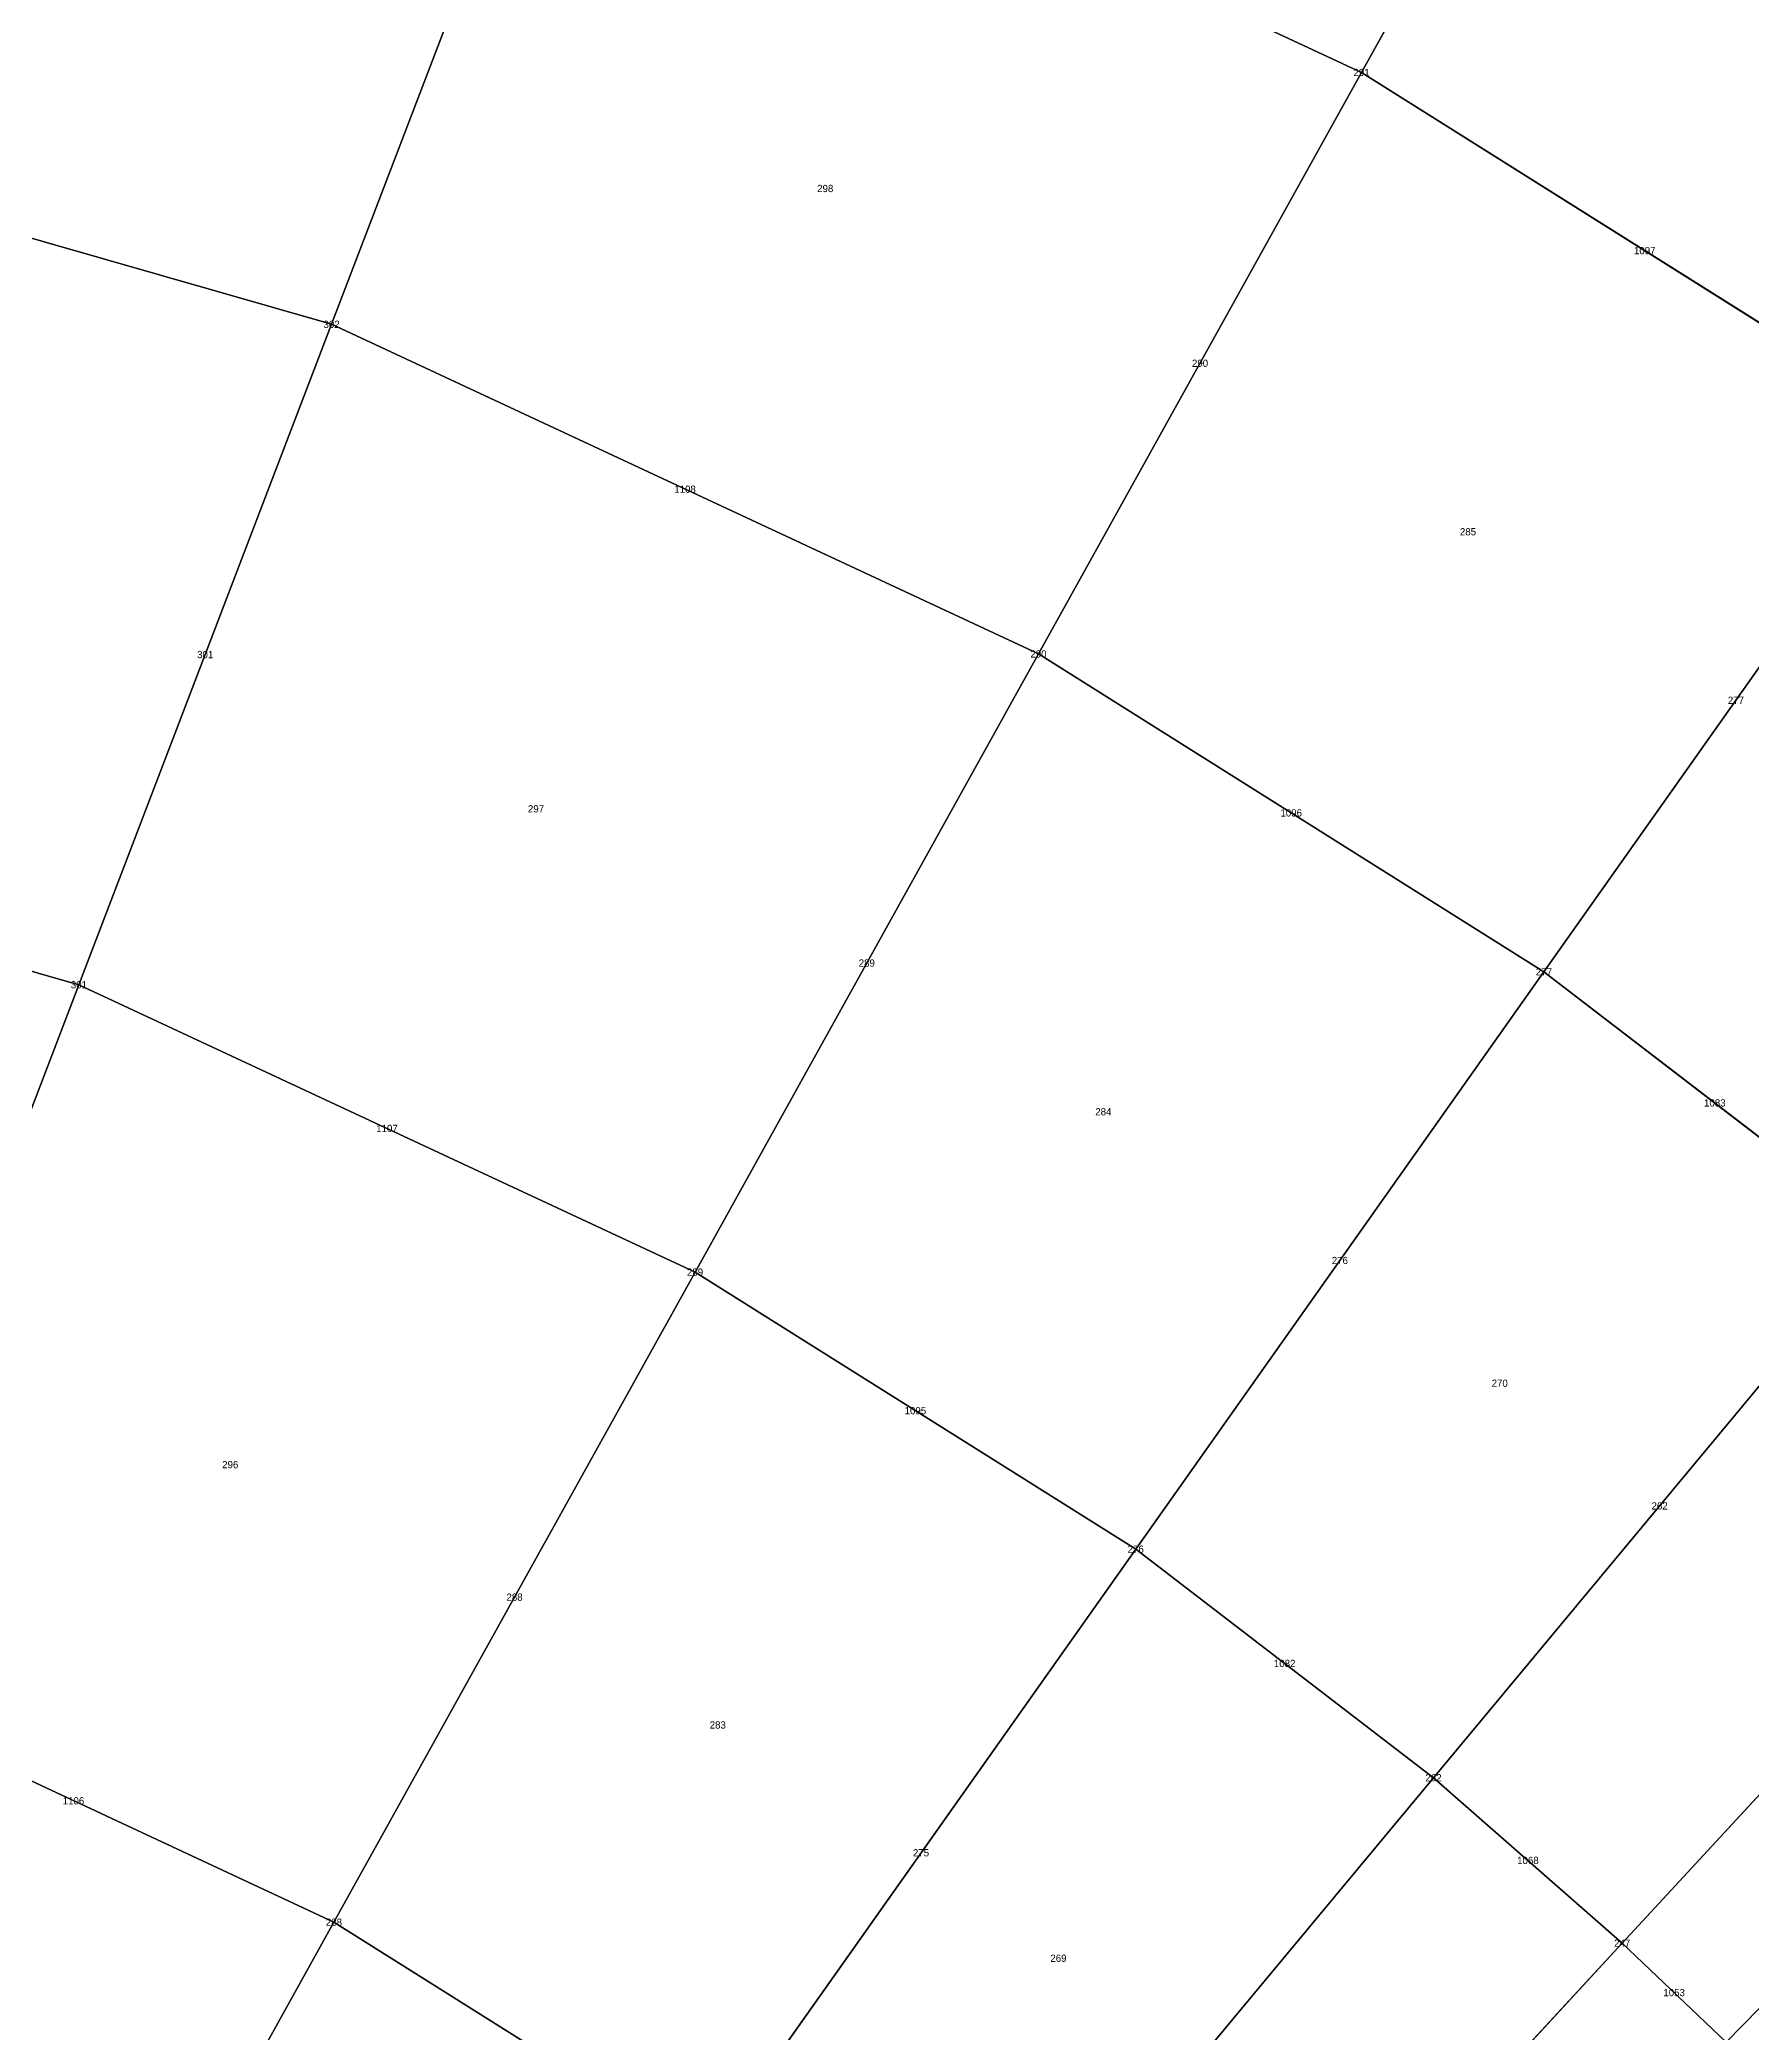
# Model space of a CAD drawing. Header units: metres. Extents: x -1.88 to 1.88, y -1.88 to 1.88.
# Drawn here: x 0.463 to 0.935, y 0.949 to 1.499 of the extents above; entities that cross this region are included whole.
import ezdxf
from ezdxf.enums import TextEntityAlignment as Align

# ---------------------------------------------------------------- set-up
doc = ezdxf.new("R2010")
doc.units = ezdxf.units.M

msp = doc.modelspace()

# ---------------------------------------------------------------- linework, layer by layer
at = {"layer": 'BRANCHES'}
for p, q in [((0.82777, 1.48995, 2.03128), (0.9106, 1.63903, 1.875)), ((0.54359, 1.42047, 2.1721), (0.60918, 1.59187, 2.03128)), ((0.82777, 1.48995, 2.03128), (0.60918, 1.59187, 2.03128)), ((0.54359, 1.42047, 2.1721), (0.29123, 1.49278, 2.1721)), ((0.73864, 1.32952, 2.1721), (0.82777, 1.48995, 2.03128)), ((0.98406, 1.39168, 2.03128), (0.82777, 1.48995, 2.03128)), ((0.47386, 1.23825, 2.2964), (0.54359, 1.42047, 2.1721)), ((0.73864, 1.32952, 2.1721), (0.54359, 1.42047, 2.1721)), ((0.87811, 1.24183, 2.1721), (0.98406, 1.39168, 2.03128)), ((0.64389, 1.15897, 2.2964), (0.73864, 1.32952, 2.1721)), ((0.87811, 1.24183, 2.1721), (0.73864, 1.32952, 2.1721)), ((0.47386, 1.23825, 2.2964), (0.25387, 1.30129, 2.2964)), ((0.40052, 1.04662, 2.40321), (0.47386, 1.23825, 2.2964)), ((0.64389, 1.15897, 2.2964), (0.47386, 1.23825, 2.2964)), ((0.76547, 1.08253, 2.2964), (0.87811, 1.24183, 2.1721)), ((0.97239, 1.16948, 2.1721), (0.87811, 1.24183, 2.1721)), ((0.84765, 1.01946, 2.2964), (0.97239, 1.16948, 2.1721)), ((0.54424, 0.97961, 2.40321), (0.64389, 1.15897, 2.2964)), ((0.76547, 1.08253, 2.2964), (0.64389, 1.15897, 2.2964)), ((0.8997, 0.97383, 2.2964), (1.0321, 1.11713, 2.1721)), ((0.92836, 0.94655, 2.2964), (1.06497, 1.08584, 2.1721)), ((0.647, 0.915, 2.40321), (0.76547, 1.08253, 2.2964)), ((0.84765, 1.01946, 2.2964), (0.76547, 1.08253, 2.2964)), ((0.54424, 0.97961, 2.40321), (0.40052, 1.04662, 2.40321)), ((0.71647, 0.86169, 2.40321), (0.84765, 1.01946, 2.2964)), ((0.8997, 0.97383, 2.2964), (0.84765, 1.01946, 2.2964)), ((0.44045, 0.79278, 2.49174), (0.54424, 0.97961, 2.40321)), ((0.647, 0.915, 2.40321), (0.54424, 0.97961, 2.40321)), ((0.76046, 0.82312, 2.40321), (0.8997, 0.97383, 2.2964)), ((0.92836, 0.94655, 2.2964), (0.8997, 0.97383, 2.2964))]:
    msp.add_line(p, q, dxfattribs=at)
at = {"layer": 'Faces'}
for points in [[(0.82777, 1.48995, 2.03128), (0.60918, 1.59187, 2.03128), (0.67014, 1.75115, 1.875), (0.9106, 1.63903, 1.875)], [(0.54359, 1.42047, 2.1721), (0.29123, 1.49278, 2.1721), (0.32637, 1.67291, 2.03128), (0.60918, 1.59187, 2.03128)], [(0.98406, 1.39168, 2.03128), (0.82777, 1.48995, 2.03128), (0.9106, 1.63903, 1.875), (1.08253, 1.53093, 1.875)], [(0.73864, 1.32952, 2.1721), (0.54359, 1.42047, 2.1721), (0.60918, 1.59187, 2.03128), (0.82777, 1.48995, 2.03128)], [(0.47386, 1.23825, 2.2964), (0.25387, 1.30129, 2.2964), (0.29123, 1.49278, 2.1721), (0.54359, 1.42047, 2.1721)], [(0.87811, 1.24183, 2.1721), (0.73864, 1.32952, 2.1721), (0.82777, 1.48995, 2.03128), (0.98406, 1.39168, 2.03128)], [(0.64389, 1.15897, 2.2964), (0.47386, 1.23825, 2.2964), (0.54359, 1.42047, 2.1721), (0.73864, 1.32952, 2.1721)], [(0.97239, 1.16948, 2.1721), (0.87811, 1.24183, 2.1721), (0.98406, 1.39168, 2.03128), (1.08972, 1.31059, 2.03128)], [(0.76547, 1.08253, 2.2964), (0.64389, 1.15897, 2.2964), (0.73864, 1.32952, 2.1721), (0.87811, 1.24183, 2.1721)], [(0.40052, 1.04662, 2.40321), (0.21458, 1.0999, 2.40321), (0.25387, 1.30129, 2.2964), (0.47386, 1.23825, 2.2964)], [(0.54424, 0.97961, 2.40321), (0.40052, 1.04662, 2.40321), (0.47386, 1.23825, 2.2964), (0.64389, 1.15897, 2.2964)], [(0.84765, 1.01946, 2.2964), (0.76547, 1.08253, 2.2964), (0.87811, 1.24183, 2.1721), (0.97239, 1.16948, 2.1721)], [(0.8997, 0.97383, 2.2964), (0.84765, 1.01946, 2.2964), (0.97239, 1.16948, 2.1721), (1.0321, 1.11713, 2.1721)], [(0.647, 0.915, 2.40321), (0.54424, 0.97961, 2.40321), (0.64389, 1.15897, 2.2964), (0.76547, 1.08253, 2.2964)], [(0.92836, 0.94655, 2.2964), (0.8997, 0.97383, 2.2964), (1.0321, 1.11713, 2.1721), (1.06497, 1.08584, 2.1721)], [(0.9375, 0.9375, 2.2964), (0.92836, 0.94655, 2.2964), (1.06497, 1.08584, 2.1721), (1.07546, 1.07546, 2.1721)], [(0.71647, 0.86169, 2.40321), (0.647, 0.915, 2.40321), (0.76547, 1.08253, 2.2964), (0.84765, 1.01946, 2.2964)], [(0.44045, 0.79278, 2.49174), (0.32414, 0.84701, 2.49174), (0.40052, 1.04662, 2.40321), (0.54424, 0.97961, 2.40321)], [(0.76046, 0.82312, 2.40321), (0.71647, 0.86169, 2.40321), (0.84765, 1.01946, 2.2964), (0.8997, 0.97383, 2.2964)], [(0.52361, 0.7405, 2.49174), (0.44045, 0.79278, 2.49174), (0.54424, 0.97961, 2.40321), (0.647, 0.915, 2.40321)], [(0.78469, 0.80006, 2.40321), (0.76046, 0.82312, 2.40321), (0.8997, 0.97383, 2.2964), (0.92836, 0.94655, 2.2964)]]:
    msp.add_3dface(points, dxfattribs=at)
at = {"layer": 'NODI-Estradosso'}
for p in [(0.82777, 1.48995, 2.40979), (0.54359, 1.42047, 2.52963), (0.73864, 1.32952, 2.52963), (0.47386, 1.23825, 2.63712), (0.87811, 1.24183, 2.52963), (0.64389, 1.15897, 2.63712), (0.76547, 1.08253, 2.63712), (0.84765, 1.01946, 2.63712), (0.54424, 0.97961, 2.73064), (0.8997, 0.97383, 2.63712)]:
    msp.add_point(p, dxfattribs=at)
at = {"layer": 'NODI-Intradosso'}
for p in [(0.82777, 1.48995, 2.03128), (0.54359, 1.42047, 2.1721), (0.73864, 1.32952, 2.1721), (0.47386, 1.23825, 2.2964), (0.87811, 1.24183, 2.1721), (0.64389, 1.15897, 2.2964), (0.76547, 1.08253, 2.2964), (0.84765, 1.01946, 2.2964), (0.54424, 0.97961, 2.40321), (0.8997, 0.97383, 2.2964)]:
    msp.add_point(p, dxfattribs=at)

# ---------------------------------------------------------------- texts
at = {"layer": 'BRANCHES-Index'}
for s, p in [('1097', (0.90592, 1.44081, 2.03128)), ('290', (0.78321, 1.40973, 2.10169)), ('1108', (0.64111, 1.37499, 2.1721)), ('301', (0.50872, 1.32936, 2.23425)), ('277', (0.93108, 1.31675, 2.10169)), ('1096', (0.80837, 1.28567, 2.1721)), ('289', (0.69127, 1.24425, 2.23425)), ('1083', (0.92525, 1.20565, 2.1721)), ('1107', (0.55887, 1.19861, 2.2964)), ('276', (0.82179, 1.16218, 2.23425)), ('1095', (0.70468, 1.12075, 2.2964)), ('262', (0.91002, 1.09447, 2.23425)), ('288', (0.59407, 1.06929, 2.3498)), ('1082', (0.80656, 1.051, 2.2964)), ('1106', (0.47238, 1.01311, 2.40321)), ('275', (0.70623, 0.99876, 2.3498)), ('1068', (0.87368, 0.99665, 2.2964)), ('1053', (0.91403, 0.96019, 2.2964))]:
    msp.add_text(s, height=0.002, dxfattribs=at).set_placement(p, align=Align.MIDDLE_CENTER)
at = {"layer": 'Faces-Index'}
for s, p in [('298', (0.6798, 1.45795, 2.10169)), ('285', (0.85715, 1.36324, 2.10169)), ('297', (0.59999, 1.2868, 2.23425)), ('284', (0.75653, 1.20321, 2.23425)), ('270', (0.8659, 1.12832, 2.23425)), ('296', (0.51563, 1.10586, 2.3498)), ('283', (0.65015, 1.03403, 2.3498)), ('269', (0.74415, 0.96967, 2.3498))]:
    msp.add_text(s, height=0.002, dxfattribs=at).set_placement(p, align=Align.MIDDLE_CENTER)
at = {"layer": 'NODI-Index'}
for s, p in [('291', (0.82777, 1.48995, 2.03128)), ('302', (0.54359, 1.42047, 2.1721)), ('290', (0.73864, 1.32952, 2.1721)), ('277', (0.87811, 1.24183, 2.1721)), ('301', (0.47386, 1.23825, 2.2964)), ('289', (0.64389, 1.15897, 2.2964)), ('276', (0.76547, 1.08253, 2.2964)), ('262', (0.84765, 1.01946, 2.2964)), ('288', (0.54424, 0.97961, 2.40321)), ('247', (0.8997, 0.97383, 2.2964))]:
    msp.add_text(s, height=0.002, dxfattribs=at).set_placement(p, align=Align.MIDDLE_CENTER)

doc.saveas('drawing.dxf')
